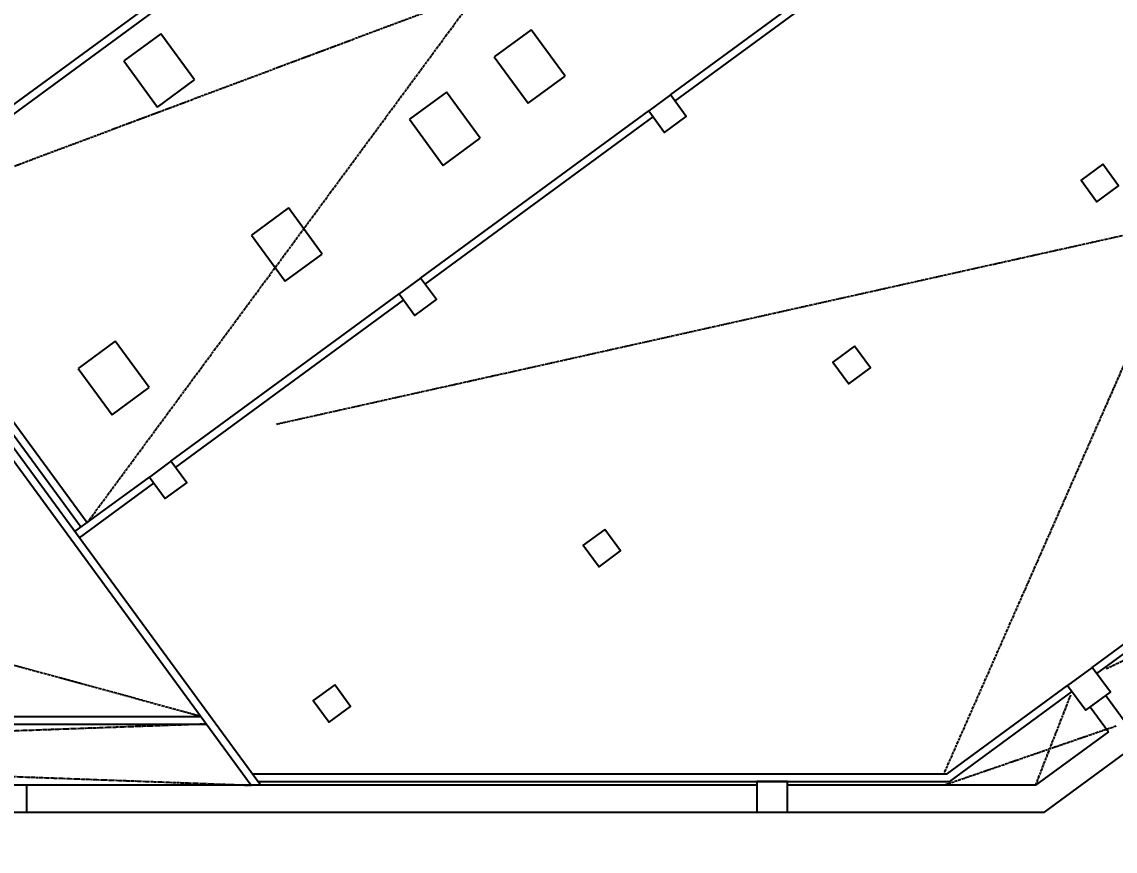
# Model space of a CAD drawing. Header units: millimetres. Extents: x 78082221 to 78451133, y -34402202 to -34172290.
# Drawn here: x 78320183 to 78348784, y -34363749 to -34342063 of the extents above; entities that cross this region are included whole.
import ezdxf

# ---------------------------------------------------------------- set-up
doc = ezdxf.new("R2010")
doc.units = ezdxf.units.MM
doc.header["$LTSCALE"] = 100
doc.header["$MEASUREMENT"] = 0
doc.header["$PDMODE"] = 1
doc.header["$PDSIZE"] = -3
doc.linetypes.add('XR-B2$0$CENTER', pattern=[2, 1.25, -0.25, 0.25, -0.25])
doc.layers.get('0').update_dxf_attribs({"color": 2, "linetype": 'CONTINUOUS'})
doc.layers.get('Defpoints').update_dxf_attribs({"color": 142, "linetype": 'CONTINUOUS'})
doc.layers.add('Z', color=115, linetype='CONTINUOUS')
doc.styles.add('c-b2$0$맑은고딕', font='MALGUN.TTF', dxfattribs={"width": 0.8})
doc.styles.add('돋움', font='Dotum.ttf', dxfattribs={"width": 0.9})
doc.dimstyles.new('c-b2$0$std_style', dxfattribs={"dimscale": 500, "dimtxt": 3, "dimasz": 1, "dimexe": 1.5, "dimexo": 2, "dimgap": 1, "dimtad": 1, "dimtoh": 1, "dimdec": 0, "dimzin": 0, "dimdsep": 46, "dimtxsty": 'c-b2$0$맑은고딕', "dimblk": 'c-b2$0$01420DDOT01', "dimcen": 2.5, "dimdle": 8, "dimclrd": 256, "dimclre": 256, "dimclrt": 256, "dimadec": 0, "dimazin": 0, "dimtfac": 1, "dimtdec": 0, "dimtix": 1, "dimtmove": 2, "dimatfit": 3, "dimldrblk": 'c-b2$0$_ClosedBlank', "dimfxl": 1, "dimtolj": 1, "dimtzin": 0, "dimlwd": -1, "dimlwe": -1, "dimarcsym": 0})

# ---------------------------------------------------------------- blocks, each defined once
blk = doc.blocks.new('c-b2$0$01420DDOT01')
blk.add_line((-1.5, 0), (1.5, 0))
at = {"const_width": 0.5}
blk.add_lwpolyline([(-0.25, 0, 1), (0.25, 0, 1)], format="xyb", close=True, dxfattribs=at)
blk = doc.blocks.new('*D27')
at = {"layer": 'Defpoints', "color": 0}
for p in [(78437237, -34302993), (78442988, -34310838), (78326185, -34384411)]:
    blk.add_point(p, dxfattribs=at)
at = {"layer": 'Z'}
for p, q in [((78437828, -34303800), (78443432, -34311442)), ((78332340, -34391959), (78442585, -34311133)), ((78326777, -34385217), (78332380, -34392860))]:
    blk.add_line(p, q, dxfattribs=at)
at = {"layer": 'Z', "xscale": 500, "yscale": 500, "zscale": 500}
for p, rotation in [((78442988, -34310838), 36.24693489456918), ((78331936, -34392255), 216.2469348945692)]:
    blk.add_blockref('c-b2$0$01420DDOT01', p, dxfattribs=dict(at, rotation=rotation))
at = {"layer": 'Z', "insert": (78386501, -34350234), "char_height": 2250, "attachment_point": 5, "rotation": 36.2469, "style": '돋움'}
blk.add_mtext('\\A1;137700', dxfattribs=at)
blk = doc.blocks.new('c-b2$0$_ClosedBlank')
at = {"color": 0, "linetype": 'ByBlock', "lineweight": -2}
for p, q in [((-1, 0.167), (0, 0)), ((-1, 0.167), (-1, -0.167)), ((0, 0), (-1, -0.167))]:
    blk.add_line(p, q, dxfattribs=at)

msp = doc.modelspace()

# ---------------------------------------------------------------- linework, layer by layer
at = {"layer": 'Z', "linetype": 'XR-B2$0$CENTER', "ltscale": 0.5}
for p, q in [((78321893.3, -34355157.4), (78342820.2, -34326764.2)), ((78359105.4, -34328123.4), (78344298.6, -34361726.6)), ((78349849.8, -34334661.1), (78316123.7, -34347287.8)), ((78326843.6, -34352582.1), (78369984.7, -34342962.5)), ((78324865.8, -34360226.6), (78294314.7, -34351879.3)), ((78355347.4, -34355690.2), (78348553.7, -34358984.7)), ((78346704.7, -34362026.6), (78347624.9, -34359665.6)), ((78325012.4, -34360426.6), (78280406.3, -34362026.6)), ((78282673.2, -34360426.6), (78326185.4, -34362026.6)), ((78348815, -34360479.4), (78344320, -34362026.6))]:
    msp.add_line(p, q, dxfattribs=at)
at = {"layer": 'Z', "ltscale": 0.5}
for p, q in [((78328734.5, -34337791.7), (78315681.7, -34347361.4)), ((78328852.7, -34337953), (78315799.9, -34347522.7)), ((78337147.8, -34343973.6), (78343075.4, -34339627.8)), ((78337266, -34344134.9), (78343193.6, -34339789.1)), ((78323815.4, -34342371.5), (78322847.6, -34343081.1)), ((78324702.3, -34343581.2), (78323815.4, -34342371.5)), ((78333507.1, -34342271.9), (78332539.3, -34342981.4)), ((78334394, -34343481.6), (78333507.1, -34342271.9)), ((78332539.3, -34342981.4), (78333426.2, -34344191.1)), ((78322847.6, -34343081.1), (78323734.5, -34344290.8)), ((78323734.5, -34344290.8), (78324702.3, -34343581.2)), ((78333426.2, -34344191.1), (78334394, -34343481.6)), ((78331289.4, -34343897.8), (78330321.6, -34344607.3)), ((78332176.3, -34345107.5), (78331289.4, -34343897.8)), ((78330615.3, -34348762.8), (78336583.2, -34344387.5)), ((78330321.6, -34344607.3), (78331208.5, -34345817)), ((78330733.6, -34348924.1), (78336701.5, -34344548.8)), ((78331208.5, -34345817), (78332176.3, -34345107.5)), ((78327156, -34346928.1), (78326188.3, -34347637.6)), ((78328042.9, -34348137.8), (78327156, -34346928.1)), ((78316122.5, -34347286.2), (78321892.1, -34355155.8)), ((78315961.2, -34347404.4), (78321730.8, -34355274)), ((78326188.3, -34347637.6), (78327075.2, -34348847.4)), ((78327075.2, -34348847.4), (78328042.9, -34348137.8)), ((78324082.8, -34353552.1), (78330050.8, -34349176.7)), ((78324201.1, -34353713.4), (78330169, -34349338)), ((78322626.9, -34350416.1), (78321659.1, -34351125.6)), ((78323513.8, -34351625.8), (78322626.9, -34350416.1)), ((78321659.1, -34351125.6), (78322546, -34352335.3)), ((78322546, -34352335.3), (78323513.8, -34351625.8)), ((78321570.7, -34355393.9), (78323518.3, -34353966)), ((78321688.9, -34355555.2), (78323636.6, -34354127.3)), ((78348185.6, -34358944.5), (78354113.2, -34354598.7)), ((78348303.9, -34359105.8), (78354231.5, -34354760)), ((78344390.9, -34361726.6), (78347540.5, -34359417.5)), ((78344456.4, -34361926.6), (78347658.7, -34359578.8)), ((78292254.8, -34360226.6), (78324865.8, -34360226.6)), ((78292401.4, -34360426.6), (78325012.4, -34360426.6)), ((78326213.5, -34361726.6), (78344390.9, -34361726.6)), ((78326360.1, -34361926.6), (78344456.4, -34361926.6))]:
    msp.add_line(p, q, dxfattribs=at)
at = {"layer": 'Z'}
for p, q in [((78310371.8, -34340118.9), (78326433.4, -34362026.6)), ((78310210.5, -34340237.1), (78326185.4, -34362026.6)), ((78346933.8, -34362726.6), (78362616.4, -34351228.9)), ((78348537.7, -34359678.4), (78349016.6, -34360331.6)), ((78348134.4, -34359974), (78348613.4, -34360627.2))]:
    msp.add_line(p, q, dxfattribs=at)
for points in [[(78157380.6, -34341376.2), (78173033.6, -34362726.6), (78346933.8, -34362726.6)], [(78348613.4, -34360627.2), (78346704.7, -34362026.6), (78340210.2, -34362026.6)], [(78339410.2, -34361926.6), (78339410.2, -34362726.6), (78340210.2, -34362726.6), (78340210.2, -34361926.6), (78339410.2, -34361926.6)], [(78339410.2, -34362026.6), (78320244.9, -34362026.6)]]:
    msp.add_lwpolyline(points, dxfattribs=at)
at = {"layer": 'Z', "ltscale": 0.5}
for points in [[(78337147.8, -34343973.6), (78336583.2, -34344387.5), (78336997.1, -34344952), (78337561.6, -34344538.1)], [(78348458.7, -34345786.7), (78347894.2, -34346200.6), (78348308.1, -34346765.1), (78348872.6, -34346351.2)], [(78330615.3, -34348762.8), (78330050.8, -34349176.7), (78330464.7, -34349741.3), (78331029.2, -34349327.4)], [(78341966.6, -34350546.4), (78341402, -34350960.3), (78341815.9, -34351524.8), (78342380.5, -34351110.9)], [(78324082.8, -34353552.1), (78323518.3, -34353966), (78323932.2, -34354530.5), (78324496.7, -34354116.6)], [(78335434.1, -34355335.6), (78334869.6, -34355749.5), (78335283.5, -34356314), (78335848, -34355900.2)], [(78348185.6, -34358944.5), (78347540.5, -34359417.5), (78348013.5, -34360062.7), (78348658.7, -34359589.7)], [(78328369.5, -34359399.1), (78327805, -34359812.9), (78328218.9, -34360377.5), (78328783.4, -34359963.6)], [(78320310.2, -34362026.6), (78319610.2, -34362026.6), (78319610.2, -34362726.6), (78320310.2, -34362726.6)]]:
    msp.add_lwpolyline(points, close=True, dxfattribs=at)

# ---------------------------------------------------------------- dimensions: what is measured, and where the dimension line sits
at = {"layer": 'Z'}
dim = msp.add_linear_dim(base=(78442988.2, -34310837.5), p1=(78326185.3, -34384410.5, 0), p2=(78437237, -34302993.1, 0), angle=36.24693, dimstyle='c-b2$0$std_style', override={"dimtxt": 4.5, "dimtxsty": '돋움'}, dxfattribs=at)
dim.commit()
dim.dimension.update_dxf_attribs({"geometry": '*D27', "text_midpoint": (78386500.6, -34350234.5)})

doc.saveas('drawing.dxf')
